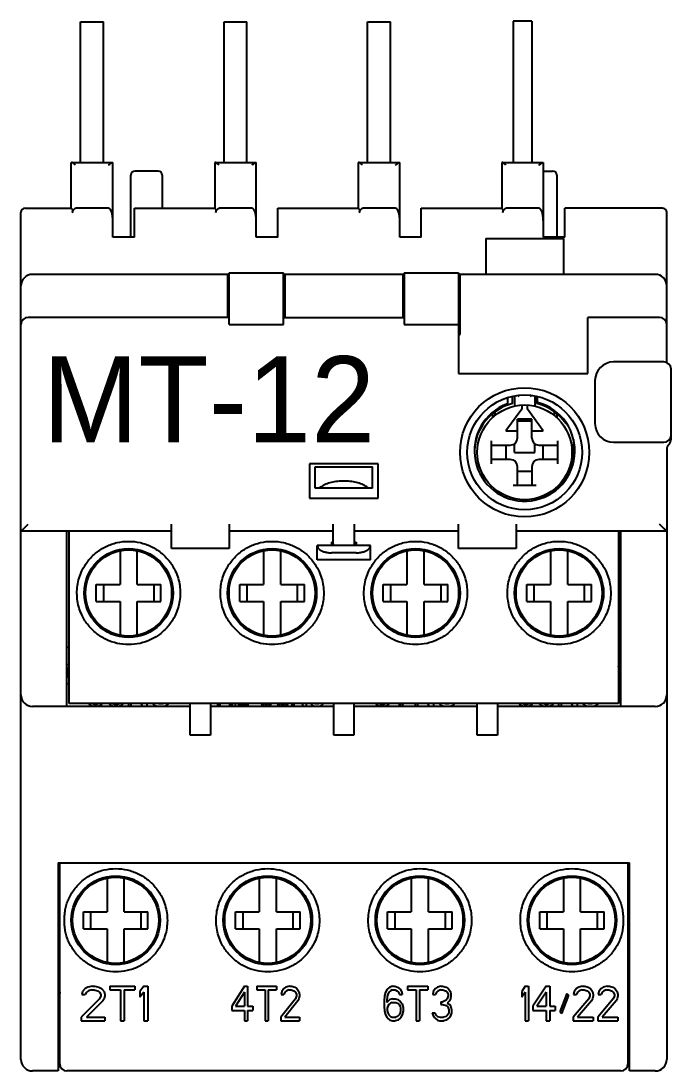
# Model space of a CAD drawing. Header units: millimetres. Extents: x 0 to 45.3, y 0 to 73.2.
import ezdxf

# ---------------------------------------------------------------- set-up
doc = ezdxf.new("R2010")
doc.units = ezdxf.units.MM

# ---------------------------------------------------------------- blocks, each defined once
blk = doc.blocks.new('mt12')
at = {"color": 7, "linetype": 'Continuous'}
for p, q in [((22.554, 944.455), (22.554, 954.255)), ((22.554, 954.255), (24.154, 954.255)), ((24.154, 944.455), (24.154, 954.255)), ((32.552, 944.455), (32.552, 954.255)), ((32.552, 954.255), (34.152, 954.255)), ((34.152, 944.455), (34.152, 954.255)), ((42.552, 944.455), (42.552, 954.255)), ((42.552, 954.255), (44.152, 954.255)), ((44.152, 944.455), (44.152, 954.255)), ((52.702, 954.305), (52.702, 944.455)), ((54.002, 954.305), (52.702, 954.305)), ((54.002, 954.305), (54.002, 944.455)), ((21.902, 941.255), (21.902, 944.455)), ((21.902, 944.455), (24.802, 944.455)), ((24.802, 939.255), (24.802, 944.455)), ((31.902, 944.455), (31.902, 941.255)), ((31.902, 944.455), (34.802, 944.455)), ((34.802, 939.255), (34.802, 944.455)), ((41.902, 944.455), (41.902, 941.255)), ((41.902, 944.455), (44.802, 944.455)), ((44.802, 939.255), (44.802, 944.455)), ((51.902, 944.455), (51.902, 941.255)), ((51.902, 944.455), (54.802, 944.455)), ((54.802, 944.455), (54.802, 939.255)), ((27.952, 943.855), (26.352, 943.855)), ((54.802, 943.855), (55.452, 943.855)), ((26.052, 939.255), (26.052, 943.555)), ((28.252, 943.555), (28.252, 941.255)), ((55.752, 943.555), (55.752, 939.255)), ((18.402, 881.955), (18.402, 940.955)), ((18.702, 941.255), (21.902, 941.255)), ((24.502, 941.255), (22.202, 941.255)), ((26.302, 939.255), (26.302, 941.255)), ((26.302, 941.255), (31.902, 941.255)), ((34.502, 941.255), (32.202, 941.255)), ((36.302, 939.255), (36.302, 941.255)), ((36.302, 941.255), (41.902, 941.255)), ((44.502, 941.255), (42.202, 941.255)), ((46.302, 939.255), (46.302, 941.255)), ((46.302, 941.255), (51.902, 941.255)), ((54.502, 941.255), (52.202, 941.255)), ((63.102, 941.255), (56.302, 941.255)), ((56.302, 939.255), (56.302, 941.255)), ((63.402, 930.513), (63.402, 940.955)), ((26.302, 939.255), (24.802, 939.255)), ((36.302, 939.255), (34.802, 939.255)), ((46.302, 939.255), (44.802, 939.255)), ((56.302, 939.255), (54.802, 939.255)), ((50.802, 939.155), (56.202, 939.155)), ((50.802, 939.155), (50.802, 936.655)), ((56.202, 939.155), (56.202, 936.655)), ((32.902, 936.655), (19.202, 936.655)), ((32.802, 936.655), (32.802, 933.655)), ((32.902, 933.155), (32.902, 936.755)), ((32.902, 936.755), (36.702, 936.755)), ((36.702, 933.155), (36.702, 936.755)), ((45.102, 936.655), (36.702, 936.655)), ((36.802, 933.655), (36.802, 936.655)), ((45.002, 936.655), (45.002, 933.655)), ((45.102, 936.755), (45.102, 933.155)), ((45.102, 936.755), (48.902, 936.755)), ((48.902, 936.755), (48.902, 929.755)), ((62.602, 936.655), (48.902, 936.655)), ((49.002, 932.455), (49.002, 936.655)), ((32.802, 935.755), (32.902, 935.755)), ((36.702, 935.755), (36.802, 935.755)), ((45.002, 935.755), (45.102, 935.755)), ((48.902, 935.755), (49.002, 935.755)), ((32.902, 933.655), (18.902, 933.655)), ((32.802, 933.755), (32.902, 933.755)), ((36.702, 933.755), (36.802, 933.755)), ((36.702, 933.655), (45.102, 933.655)), ((45.002, 933.755), (45.102, 933.755)), ((48.902, 933.755), (49.002, 933.755)), ((62.902, 933.655), (57.902, 933.655)), ((57.902, 929.755), (57.902, 933.655)), ((32.902, 933.155), (36.702, 933.155)), ((45.102, 933.155), (48.902, 933.155)), ((49.002, 932.655), (48.902, 932.655)), ((48.902, 932.455), (49.002, 932.455)), ((63.202, 930.555), (59.702, 930.555)), ((48.902, 929.755), (57.902, 929.755)), ((63.702, 925.169), (63.702, 930.055)), ((58.402, 929.255), (58.402, 926.255)), ((52.302, 928.067), (52.302, 927.643)), ((52.652, 927.65), (52.652, 928.141)), ((52.802, 928.173), (52.802, 927.48)), ((53.302, 927.549), (53.302, 927.255)), ((53.702, 927.255), (53.702, 927.549)), ((54.202, 928.173), (54.202, 927.48)), ((54.352, 928.141), (54.352, 927.65)), ((54.402, 927.737), (54.402, 928.13)), ((51.252, 926.93), (51.252, 926.666)), ((51.452, 926.827), (51.452, 927.071)), ((53.302, 927.255), (52.202, 925.755)), ((54.802, 925.755), (53.702, 927.255)), ((55.552, 927.062), (55.552, 926.825)), ((55.752, 926.924), (55.752, 926.664)), ((54.002, 926.555), (53.002, 926.555)), ((53.002, 925.255), (53.002, 926.555)), ((54.002, 926.421), (53.002, 926.421)), ((54.002, 925.255), (54.002, 926.555)), ((56.374, 926.255), (56.418, 926.255)), ((52.202, 925.755), (53.002, 925.755)), ((54.002, 925.755), (54.802, 925.755)), ((51.202, 923.455), (51.202, 925.055)), ((51.202, 924.755), (52.502, 924.755)), ((52.202, 924.755), (52.202, 923.755)), ((52.802, 924.255), (52.802, 924.855)), ((54.202, 924.255), (54.202, 924.855)), ((54.502, 924.755), (55.802, 924.755)), ((54.802, 923.755), (54.802, 924.755)), ((55.802, 925.055), (55.802, 923.455)), ((56.902, 925.141), (56.902, 924.255)), ((59.702, 924.955), (63.202, 924.955)), ((52.802, 924.255), (54.202, 924.255)), ((63.402, 924.455), (63.402, 881.955)), ((43.302, 923.455), (38.502, 923.455)), ((38.502, 923.455), (38.502, 921.055)), ((38.902, 923.255), (42.902, 923.255)), ((38.902, 921.755), (38.902, 923.255)), ((42.902, 921.755), (42.902, 923.255)), ((43.302, 921.055), (43.302, 923.455)), ((52.502, 923.755), (51.202, 923.755)), ((53.002, 921.955), (53.002, 923.255)), ((54.002, 923.255), (54.002, 921.955)), ((55.802, 923.755), (54.502, 923.755)), ((53.002, 922.955), (54.002, 922.955)), ((42.902, 921.755), (38.902, 921.755)), ((54.302, 921.955), (52.702, 921.955)), ((38.502, 921.055), (43.302, 921.055)), ((28.902, 917.546), (28.902, 919.255)), ((32.902, 919.255), (32.902, 917.546)), ((40.152, 917.755), (40.152, 919.255)), ((41.652, 917.755), (41.652, 919.255)), ((48.902, 917.546), (48.902, 919.255)), ((52.902, 919.255), (52.902, 917.546)), ((28.902, 918.755), (18.402, 918.755)), ((21.602, 906.555), (21.602, 918.755)), ((21.752, 906.755), (21.752, 918.755)), ((40.152, 918.755), (32.902, 918.755)), ((48.902, 918.755), (41.652, 918.755)), ((63.402, 918.755), (52.902, 918.755)), ((60.052, 918.755), (60.052, 906.755)), ((60.202, 906.555), (60.202, 918.755)), ((25.302, 917.394), (25.302, 915.055)), ((26.502, 915.055), (26.502, 917.394)), ((32.902, 917.546), (28.902, 917.546)), ((35.302, 917.394), (35.302, 915.055)), ((36.502, 915.055), (36.502, 917.394)), ((42.752, 917.755), (39.052, 917.755)), ((39.052, 916.755), (39.052, 917.755)), ((40.052, 918.005), (40.152, 918.005)), ((40.052, 918.005), (40.052, 917.755)), ((40.118, 918.005), (40.152, 917.824)), ((41.652, 918.005), (41.752, 918.005)), ((41.685, 918.005), (41.652, 917.824)), ((41.752, 918.005), (41.752, 917.755)), ((42.752, 916.755), (42.752, 917.755)), ((45.302, 917.394), (45.302, 915.055)), ((46.502, 915.055), (46.502, 917.394)), ((52.902, 917.546), (48.902, 917.546)), ((55.302, 917.394), (55.302, 915.055)), ((56.502, 915.055), (56.502, 917.394)), ((42.752, 916.755), (39.052, 916.755)), ((41.752, 917.255), (40.052, 917.255)), ((23.141, 915.855), (23.252, 915.855)), ((23.602, 916.377), (23.602, 916.529)), ((28.202, 916.377), (28.202, 916.529)), ((28.663, 915.855), (28.551, 915.855)), ((33.141, 915.855), (33.252, 915.855)), ((33.602, 916.377), (33.602, 916.529)), ((38.202, 916.377), (38.202, 916.529)), ((38.663, 915.855), (38.551, 915.855)), ((43.141, 915.855), (43.252, 915.855)), ((43.602, 916.377), (43.602, 916.529)), ((48.202, 916.377), (48.202, 916.529)), ((48.663, 915.855), (48.551, 915.855)), ((53.141, 915.855), (53.252, 915.855)), ((53.602, 916.377), (53.602, 916.529)), ((58.202, 916.377), (58.202, 916.529)), ((58.663, 915.855), (58.551, 915.855)), ((23.652, 913.855), (23.652, 915.055)), ((23.652, 915.055), (25.302, 915.055)), ((24.152, 915.055), (24.152, 913.855)), ((26.502, 915.055), (28.152, 915.055)), ((27.652, 915.055), (27.652, 913.855)), ((28.152, 913.855), (28.152, 915.055)), ((33.652, 915.055), (35.302, 915.055)), ((33.652, 913.855), (33.652, 915.055)), ((34.152, 915.055), (34.152, 913.855)), ((36.502, 915.055), (38.152, 915.055)), ((37.652, 915.055), (37.652, 913.855)), ((38.152, 913.855), (38.152, 915.055)), ((43.652, 915.055), (45.302, 915.055)), ((43.652, 913.855), (43.652, 915.055)), ((44.152, 915.055), (44.152, 913.855)), ((46.502, 915.055), (48.152, 915.055)), ((47.652, 915.055), (47.652, 913.855)), ((48.152, 913.855), (48.152, 915.055)), ((53.652, 915.055), (55.302, 915.055)), ((53.652, 913.855), (53.652, 915.055)), ((54.152, 915.055), (54.152, 913.855)), ((56.502, 915.055), (58.152, 915.055)), ((57.652, 915.055), (57.652, 913.855)), ((58.152, 913.855), (58.152, 915.055)), ((23.652, 913.855), (25.302, 913.855)), ((25.302, 913.855), (25.302, 911.515)), ((26.502, 913.855), (28.152, 913.855)), ((26.502, 911.515), (26.502, 913.855)), ((33.652, 913.855), (35.302, 913.855)), ((35.302, 913.855), (35.302, 911.515)), ((36.502, 913.855), (38.152, 913.855)), ((36.502, 911.515), (36.502, 913.855)), ((43.652, 913.855), (45.302, 913.855)), ((45.302, 913.855), (45.302, 911.515)), ((46.502, 913.855), (48.152, 913.855)), ((46.502, 911.515), (46.502, 913.855)), ((53.652, 913.855), (55.302, 913.855)), ((55.302, 913.855), (55.302, 911.515)), ((56.502, 913.855), (58.152, 913.855)), ((56.502, 911.515), (56.502, 913.855)), ((23.141, 913.055), (23.252, 913.055)), ((28.662, 913.055), (28.551, 913.055)), ((33.141, 913.055), (33.252, 913.055)), ((38.662, 913.055), (38.551, 913.055)), ((43.141, 913.055), (43.252, 913.055)), ((48.662, 913.055), (48.551, 913.055)), ((53.141, 913.055), (53.252, 913.055)), ((58.662, 913.055), (58.551, 913.055)), ((23.602, 912.379), (23.602, 912.532)), ((28.202, 912.379), (28.202, 912.532)), ((33.602, 912.379), (33.602, 912.532)), ((38.202, 912.379), (38.202, 912.532)), ((43.602, 912.379), (43.602, 912.532)), ((48.202, 912.379), (48.202, 912.532)), ((53.602, 912.379), (53.602, 912.532)), ((58.202, 912.379), (58.202, 912.532)), ((21.752, 910.655), (21.602, 910.655)), ((60.052, 910.655), (60.202, 910.655)), ((21.752, 909.455), (21.602, 909.455)), ((21.602, 908.555), (21.752, 909.363)), ((60.052, 909.455), (60.202, 909.455)), ((60.202, 908.555), (60.052, 909.363)), ((21.602, 908.555), (21.752, 908.705)), ((60.052, 908.705), (60.202, 908.555)), ((21.602, 908.155), (21.752, 908.155)), ((60.052, 908.155), (60.202, 908.155)), ((30.202, 906.555), (19.202, 906.555)), ((60.052, 906.755), (21.752, 906.755)), ((23.123, 906.755), (23.199, 906.672)), ((23.199, 906.672), (23.362, 906.591)), ((23.395, 906.726), (23.343, 906.755)), ((23.362, 906.591), (23.526, 906.564)), ((23.395, 906.755), (23.395, 906.726)), ((23.494, 906.699), (23.395, 906.726)), ((23.494, 906.755), (23.494, 906.699)), ((23.69, 906.699), (23.494, 906.699)), ((23.526, 906.564), (23.658, 906.564)), ((23.658, 906.564), (23.821, 906.591)), ((23.69, 906.755), (23.69, 906.699)), ((23.789, 906.726), (23.69, 906.699)), ((23.789, 906.755), (23.789, 906.726)), ((23.84, 906.755), (23.789, 906.726)), ((23.821, 906.591), (23.985, 906.672)), ((23.985, 906.672), (24.06, 906.755)), ((24.533, 906.755), (24.608, 906.672)), ((24.608, 906.672), (24.772, 906.591)), ((24.805, 906.726), (24.753, 906.755)), ((24.772, 906.591), (24.936, 906.564)), ((24.805, 906.755), (24.805, 906.726)), ((24.936, 906.699), (24.805, 906.726)), ((24.936, 906.755), (24.936, 906.699)), ((25.133, 906.699), (24.936, 906.699)), ((24.936, 906.564), (25.133, 906.564)), ((25.133, 906.755), (25.133, 906.699)), ((25.264, 906.726), (25.133, 906.699)), ((25.133, 906.564), (25.297, 906.591)), ((25.264, 906.755), (25.264, 906.726)), ((25.316, 906.755), (25.264, 906.726)), ((25.297, 906.591), (25.461, 906.672)), ((25.461, 906.672), (25.536, 906.755)), ((25.887, 906.755), (25.887, 906.564)), ((25.887, 906.564), (26.084, 906.564)), ((26.084, 906.564), (26.084, 906.755)), ((26.762, 906.755), (26.903, 906.564)), ((26.903, 906.564), (27.199, 906.564)), ((27.199, 906.564), (27.199, 906.755)), ((27.559, 906.753), (27.69, 906.645)), ((27.69, 906.645), (27.821, 906.591)), ((27.821, 906.591), (27.985, 906.564)), ((27.985, 906.726), (27.854, 906.753)), ((27.985, 906.755), (27.985, 906.726)), ((28.28, 906.726), (27.985, 906.726)), ((27.985, 906.564), (28.28, 906.564)), ((28.28, 906.755), (28.28, 906.726)), ((28.412, 906.753), (28.28, 906.726)), ((28.28, 906.564), (28.444, 906.591)), ((28.444, 906.591), (28.576, 906.645)), ((28.576, 906.645), (28.707, 906.753)), ((30.202, 904.555), (30.202, 906.755)), ((31.602, 906.755), (31.602, 904.555)), ((40.202, 906.555), (31.602, 906.555)), ((32.118, 906.755), (32.102, 906.705)), ((32.163, 906.755), (32.102, 906.564)), ((32.102, 906.705), (32.102, 906.564)), ((32.102, 906.564), (32.254, 906.564)), ((32.254, 906.564), (32.314, 906.755)), ((32.906, 906.755), (32.966, 906.564)), ((32.966, 906.564), (33.119, 906.564)), ((33.119, 906.564), (33.057, 906.755)), ((33.119, 906.705), (33.103, 906.755)), ((33.119, 906.705), (33.119, 906.564)), ((33.322, 906.755), (33.322, 906.564)), ((33.38, 906.755), (33.322, 906.699)), ((33.322, 906.564), (34.237, 906.564)), ((33.525, 906.699), (33.584, 906.755)), ((34.237, 906.699), (33.525, 906.699)), ((34.237, 906.564), (34.237, 906.755)), ((35.145, 906.755), (35.203, 906.672)), ((35.203, 906.672), (35.33, 906.591)), ((35.355, 906.726), (35.315, 906.755)), ((35.33, 906.591), (35.457, 906.564)), ((35.355, 906.755), (35.355, 906.726)), ((35.432, 906.699), (35.355, 906.726)), ((35.432, 906.755), (35.432, 906.699)), ((35.584, 906.699), (35.432, 906.699)), ((35.457, 906.564), (35.559, 906.564)), ((35.559, 906.564), (35.686, 906.591)), ((35.584, 906.755), (35.584, 906.699)), ((35.66, 906.726), (35.584, 906.699)), ((35.66, 906.755), (35.66, 906.726)), ((35.7, 906.755), (35.66, 906.726)), ((35.686, 906.591), (35.813, 906.672)), ((35.813, 906.672), (35.871, 906.755)), ((36.263, 906.755), (36.321, 906.672)), ((36.321, 906.672), (36.448, 906.591)), ((36.474, 906.726), (36.434, 906.755)), ((36.448, 906.591), (36.575, 906.564)), ((36.474, 906.755), (36.474, 906.726)), ((36.55, 906.699), (36.474, 906.726)), ((36.55, 906.755), (36.55, 906.699)), ((36.728, 906.699), (36.55, 906.699)), ((36.575, 906.564), (36.702, 906.564)), ((36.702, 906.564), (36.83, 906.591)), ((36.728, 906.755), (36.728, 906.699)), ((36.804, 906.726), (36.728, 906.699)), ((36.804, 906.755), (36.804, 906.726)), ((36.844, 906.755), (36.804, 906.726)), ((36.83, 906.591), (36.957, 906.672)), ((36.957, 906.672), (37.015, 906.755)), ((37.287, 906.755), (37.287, 906.564)), ((37.287, 906.564), (37.44, 906.564)), ((37.44, 906.564), (37.44, 906.755)), ((37.966, 906.755), (38.075, 906.564)), ((38.075, 906.564), (38.304, 906.564)), ((38.304, 906.564), (38.304, 906.755)), ((38.583, 906.753), (38.685, 906.645)), ((38.685, 906.645), (38.787, 906.591)), ((38.787, 906.591), (38.914, 906.564)), ((38.914, 906.726), (38.812, 906.753)), ((38.914, 906.755), (38.914, 906.726)), ((39.143, 906.726), (38.914, 906.726)), ((38.914, 906.564), (39.143, 906.564)), ((39.143, 906.755), (39.143, 906.726)), ((39.244, 906.753), (39.143, 906.726)), ((39.143, 906.564), (39.27, 906.591)), ((39.27, 906.591), (39.371, 906.645)), ((39.371, 906.645), (39.473, 906.753)), ((40.202, 904.555), (40.202, 906.755)), ((41.602, 906.755), (41.602, 904.555)), ((50.202, 906.555), (41.602, 906.555)), ((43.123, 906.755), (43.197, 906.672)), ((43.197, 906.672), (43.36, 906.591)), ((43.393, 906.726), (43.342, 906.755)), ((43.36, 906.591), (43.524, 906.564)), ((43.393, 906.755), (43.393, 906.726)), ((43.491, 906.699), (43.393, 906.726)), ((43.491, 906.755), (43.491, 906.699)), ((43.687, 906.699), (43.491, 906.699)), ((43.524, 906.564), (43.654, 906.564)), ((43.654, 906.564), (43.817, 906.591)), ((43.687, 906.755), (43.687, 906.699)), ((43.784, 906.726), (43.687, 906.699)), ((43.784, 906.755), (43.784, 906.726)), ((43.836, 906.755), (43.784, 906.726)), ((43.817, 906.591), (43.98, 906.672)), ((43.98, 906.672), (44.055, 906.755)), ((44.791, 906.755), (44.763, 906.705)), ((44.872, 906.755), (44.763, 906.564)), ((44.763, 906.705), (44.763, 906.564)), ((44.763, 906.564), (44.958, 906.564)), ((44.958, 906.564), (45.068, 906.755)), ((45.871, 906.755), (45.871, 906.564)), ((45.871, 906.564), (46.067, 906.564)), ((46.067, 906.564), (46.067, 906.755)), ((46.742, 906.755), (46.882, 906.564)), ((46.882, 906.564), (47.176, 906.564)), ((47.176, 906.564), (47.176, 906.755)), ((47.534, 906.753), (47.665, 906.645)), ((47.665, 906.645), (47.795, 906.591)), ((47.795, 906.591), (47.958, 906.564)), ((47.958, 906.726), (47.828, 906.753)), ((47.958, 906.755), (47.958, 906.726)), ((48.219, 906.726), (47.958, 906.726)), ((47.958, 906.564), (48.219, 906.564)), ((48.219, 906.755), (48.219, 906.726)), ((48.35, 906.753), (48.219, 906.726)), ((48.219, 906.564), (48.382, 906.591)), ((48.382, 906.591), (48.513, 906.645)), ((48.513, 906.645), (48.643, 906.753)), ((50.202, 904.555), (50.202, 906.755)), ((51.602, 906.755), (51.602, 904.555)), ((62.602, 906.555), (51.602, 906.555)), ((53.123, 906.755), (53.197, 906.672)), ((53.197, 906.672), (53.36, 906.591)), ((53.393, 906.726), (53.342, 906.755)), ((53.36, 906.591), (53.524, 906.564)), ((53.393, 906.755), (53.393, 906.726)), ((53.491, 906.699), (53.393, 906.726)), ((53.491, 906.755), (53.491, 906.699)), ((53.687, 906.699), (53.491, 906.699)), ((53.524, 906.564), (53.654, 906.564)), ((53.654, 906.564), (53.817, 906.591)), ((53.687, 906.755), (53.687, 906.699)), ((53.784, 906.726), (53.687, 906.699)), ((53.784, 906.755), (53.784, 906.726)), ((53.836, 906.755), (53.784, 906.726)), ((53.817, 906.591), (53.98, 906.672)), ((53.98, 906.672), (54.055, 906.755)), ((54.502, 906.753), (54.6, 906.672)), ((54.6, 906.672), (54.763, 906.591)), ((54.828, 906.726), (54.759, 906.755)), ((54.763, 906.591), (54.926, 906.564)), ((54.828, 906.755), (54.828, 906.726)), ((54.958, 906.699), (54.828, 906.726)), ((54.926, 906.564), (55.121, 906.564)), ((54.958, 906.755), (54.958, 906.699)), ((55.089, 906.699), (54.958, 906.699)), ((55.089, 906.755), (55.089, 906.699)), ((55.219, 906.726), (55.089, 906.699)), ((55.121, 906.564), (55.284, 906.591)), ((55.219, 906.755), (55.219, 906.726)), ((55.288, 906.755), (55.219, 906.726)), ((55.284, 906.591), (55.447, 906.672)), ((55.447, 906.672), (55.545, 906.753)), ((55.871, 906.755), (55.871, 906.564)), ((55.871, 906.564), (56.067, 906.564)), ((56.067, 906.564), (56.067, 906.755)), ((56.742, 906.755), (56.882, 906.564)), ((56.882, 906.564), (57.176, 906.564)), ((57.176, 906.564), (57.176, 906.755)), ((57.534, 906.753), (57.665, 906.645)), ((57.665, 906.645), (57.795, 906.591)), ((57.795, 906.591), (57.958, 906.564)), ((57.958, 906.726), (57.828, 906.753)), ((57.958, 906.755), (57.958, 906.726)), ((58.219, 906.726), (57.958, 906.726)), ((57.958, 906.564), (58.219, 906.564)), ((58.219, 906.755), (58.219, 906.726)), ((58.35, 906.753), (58.219, 906.726)), ((58.219, 906.564), (58.382, 906.591)), ((58.382, 906.591), (58.513, 906.645)), ((58.513, 906.645), (58.643, 906.753)), ((31.602, 904.555), (30.202, 904.555)), ((41.602, 904.555), (40.202, 904.555)), ((51.602, 904.555), (50.202, 904.555)), ((21.002, 895.655), (60.802, 895.655)), ((21.002, 895.655), (21.002, 881.155)), ((21.102, 881.655), (21.102, 895.655)), ((60.702, 895.655), (60.702, 881.655)), ((60.802, 881.155), (60.802, 895.655)), ((24.402, 894.594), (24.402, 892.255)), ((25.602, 892.255), (25.602, 894.594)), ((35.002, 894.594), (35.002, 892.255)), ((36.202, 892.255), (36.202, 894.594)), ((45.602, 894.594), (45.602, 892.255)), ((46.802, 892.255), (46.802, 894.594)), ((56.202, 894.594), (56.202, 892.255)), ((57.402, 892.255), (57.402, 894.594)), ((22.702, 893.577), (22.702, 893.729)), ((27.302, 893.577), (27.302, 893.729)), ((33.302, 893.577), (33.302, 893.729)), ((37.902, 893.577), (37.902, 893.729)), ((43.902, 893.577), (43.902, 893.729)), ((48.502, 893.577), (48.502, 893.729)), ((54.502, 893.577), (54.502, 893.729)), ((59.102, 893.577), (59.102, 893.729)), ((22.241, 893.055), (22.352, 893.055)), ((27.763, 893.055), (27.651, 893.055)), ((32.841, 893.055), (32.952, 893.055)), ((38.363, 893.055), (38.251, 893.055)), ((43.441, 893.055), (43.552, 893.055)), ((48.963, 893.055), (48.851, 893.055)), ((54.041, 893.055), (54.152, 893.055)), ((59.563, 893.055), (59.451, 893.055)), ((22.752, 892.255), (24.402, 892.255)), ((22.752, 891.055), (22.752, 892.255)), ((23.252, 892.255), (23.252, 891.055)), ((25.602, 892.255), (27.252, 892.255)), ((26.752, 892.255), (26.752, 891.055)), ((27.252, 891.055), (27.252, 892.255)), ((33.352, 892.255), (35.002, 892.255)), ((33.352, 891.055), (33.352, 892.255)), ((33.852, 892.255), (33.852, 891.055)), ((36.202, 892.255), (37.852, 892.255)), ((37.352, 892.255), (37.352, 891.055)), ((37.852, 891.055), (37.852, 892.255)), ((43.952, 892.255), (45.602, 892.255)), ((43.952, 891.055), (43.952, 892.255)), ((44.452, 892.255), (44.452, 891.055)), ((46.802, 892.255), (48.452, 892.255)), ((47.952, 892.255), (47.952, 891.055)), ((48.452, 891.055), (48.452, 892.255)), ((54.552, 892.255), (56.202, 892.255)), ((54.552, 891.055), (54.552, 892.255)), ((55.052, 892.255), (55.052, 891.055)), ((57.402, 892.255), (59.052, 892.255)), ((58.552, 892.255), (58.552, 891.055)), ((59.052, 891.055), (59.052, 892.255)), ((22.752, 891.055), (24.402, 891.055)), ((24.402, 891.055), (24.402, 888.715)), ((25.602, 891.055), (27.252, 891.055)), ((25.602, 888.715), (25.602, 891.055)), ((33.352, 891.055), (35.002, 891.055)), ((35.002, 891.055), (35.002, 888.715)), ((36.202, 891.055), (37.852, 891.055)), ((36.202, 888.715), (36.202, 891.055)), ((43.952, 891.055), (45.602, 891.055)), ((45.602, 891.055), (45.602, 888.715)), ((46.802, 891.055), (48.452, 891.055)), ((46.802, 888.715), (46.802, 891.055)), ((54.552, 891.055), (56.202, 891.055)), ((56.202, 891.055), (56.202, 888.715)), ((57.402, 891.055), (59.052, 891.055)), ((57.402, 888.715), (57.402, 891.055)), ((22.241, 890.255), (22.352, 890.255)), ((27.762, 890.255), (27.651, 890.255)), ((32.841, 890.255), (32.952, 890.255)), ((38.362, 890.255), (38.251, 890.255)), ((43.441, 890.255), (43.552, 890.255)), ((48.962, 890.255), (48.851, 890.255)), ((54.041, 890.255), (54.152, 890.255)), ((59.562, 890.255), (59.451, 890.255)), ((22.702, 889.579), (22.702, 889.732)), ((27.302, 889.58), (27.302, 889.732)), ((33.302, 889.579), (33.302, 889.732)), ((37.902, 889.58), (37.902, 889.732)), ((43.902, 889.579), (43.902, 889.732)), ((48.502, 889.58), (48.502, 889.732)), ((54.502, 889.579), (54.502, 889.732)), ((59.102, 889.58), (59.102, 889.732)), ((21.102, 886.655), (21.002, 885.655)), ((22.693, 886.697), (22.647, 886.493)), ((22.875, 886.902), (22.693, 886.697)), ((23.056, 887.004), (22.875, 886.902)), ((22.965, 886.646), (22.875, 886.493)), ((23.102, 886.748), (22.965, 886.646)), ((23.375, 887.055), (23.056, 887.004)), ((23.329, 886.799), (23.102, 886.748)), ((23.329, 886.799), (23.511, 886.799)), ((23.375, 887.055), (23.556, 887.055)), ((23.511, 886.799), (23.738, 886.748)), ((23.556, 887.055), (23.829, 887.004)), ((23.738, 886.748), (23.875, 886.646)), ((23.829, 887.004), (24.011, 886.902)), ((23.875, 886.646), (23.965, 886.493)), ((24.011, 886.902), (24.193, 886.697)), ((24.193, 886.697), (24.238, 886.493)), ((24.602, 887.055), (26.329, 887.055)), ((24.602, 887.055), (24.602, 886.799)), ((24.602, 886.799), (25.329, 886.799)), ((25.329, 886.799), (25.329, 884.655)), ((25.602, 886.799), (26.329, 886.799)), ((25.602, 886.799), (25.602, 884.655)), ((26.329, 887.055), (26.329, 886.799)), ((26.965, 887.055), (26.693, 886.697)), ((26.693, 886.697), (26.693, 886.289)), ((26.965, 886.646), (26.693, 886.289)), ((26.965, 887.055), (27.238, 887.055)), ((26.965, 886.646), (26.965, 884.655)), ((27.238, 887.055), (27.238, 884.655)), ((33.971, 887.055), (33.102, 885.676)), ((33.971, 886.646), (33.355, 885.676)), ((33.971, 887.055), (34.189, 887.055)), ((33.971, 886.646), (33.971, 885.676)), ((34.189, 887.055), (34.189, 885.676)), ((34.841, 887.055), (36.218, 887.055)), ((34.841, 887.055), (34.841, 886.799)), ((34.841, 886.799), (35.421, 886.799)), ((35.421, 886.799), (35.421, 884.655)), ((35.638, 886.799), (36.218, 886.799)), ((35.638, 886.799), (35.638, 884.655)), ((36.218, 887.055), (36.218, 886.799)), ((36.58, 886.697), (36.544, 886.493)), ((36.725, 886.902), (36.58, 886.697)), ((36.87, 887.004), (36.725, 886.902)), ((36.797, 886.646), (36.725, 886.493)), ((36.906, 886.748), (36.797, 886.646)), ((37.124, 887.055), (36.87, 887.004)), ((37.087, 886.799), (36.906, 886.748)), ((37.087, 886.799), (37.232, 886.799)), ((37.124, 887.055), (37.268, 887.055)), ((37.232, 886.799), (37.413, 886.748)), ((37.268, 887.055), (37.486, 887.004)), ((37.413, 886.748), (37.522, 886.646)), ((37.486, 887.004), (37.631, 886.902)), ((37.522, 886.646), (37.595, 886.493)), ((37.631, 886.902), (37.776, 886.697)), ((37.776, 886.697), (37.812, 886.493)), ((43.814, 886.646), (43.739, 886.391)), ((43.926, 886.851), (43.814, 886.646)), ((44.112, 887.004), (43.926, 886.851)), ((44.038, 886.646), (43.963, 886.493)), ((44.15, 886.748), (44.038, 886.646)), ((44.299, 887.055), (44.112, 887.004)), ((44.261, 886.799), (44.15, 886.748)), ((44.261, 886.799), (44.485, 886.799)), ((44.299, 887.055), (44.448, 887.055)), ((44.448, 887.055), (44.635, 887.004)), ((44.485, 886.799), (44.597, 886.748)), ((44.597, 886.748), (44.709, 886.646)), ((44.635, 887.004), (44.821, 886.851)), ((44.709, 886.646), (44.784, 886.493)), ((44.821, 886.851), (44.933, 886.646)), ((44.933, 886.646), (44.97, 886.493)), ((45.344, 887.055), (46.761, 887.055)), ((45.344, 887.055), (45.344, 886.799)), ((45.344, 886.799), (45.941, 886.799)), ((45.941, 886.799), (45.941, 884.655)), ((46.164, 886.799), (46.761, 886.799)), ((46.164, 886.799), (46.164, 884.655)), ((46.761, 887.055), (46.761, 886.799)), ((47.135, 886.697), (47.097, 886.493)), ((47.284, 886.902), (47.135, 886.697)), ((47.433, 887.004), (47.284, 886.902)), ((47.358, 886.646), (47.284, 886.493)), ((47.47, 886.748), (47.358, 886.646)), ((47.694, 887.055), (47.433, 887.004)), ((47.657, 886.799), (47.47, 886.748)), ((47.657, 886.799), (47.806, 886.799)), ((47.694, 887.055), (47.769, 887.055)), ((47.769, 887.055), (48.03, 887.004)), ((47.806, 886.799), (47.993, 886.748)), ((47.993, 886.748), (48.105, 886.646)), ((48.03, 887.004), (48.179, 886.902)), ((48.105, 886.646), (48.179, 886.493)), ((48.179, 886.902), (48.329, 886.697)), ((48.329, 886.697), (48.366, 886.493)), ((53.535, 887.055), (53.302, 886.697)), ((53.302, 886.697), (53.302, 886.289)), ((53.535, 886.646), (53.302, 886.289)), ((53.535, 887.055), (53.768, 887.055)), ((53.535, 886.646), (53.535, 884.655)), ((53.768, 887.055), (53.768, 884.655)), ((55.013, 887.055), (54.08, 885.676)), ((55.013, 886.646), (54.352, 885.676)), ((55.013, 887.055), (55.246, 887.055)), ((55.013, 886.646), (55.013, 885.676)), ((55.246, 887.055), (55.246, 885.676)), ((56.957, 886.697), (56.918, 886.493)), ((57.113, 886.902), (56.957, 886.697)), ((57.268, 887.004), (57.113, 886.902)), ((57.191, 886.646), (57.113, 886.493)), ((57.307, 886.748), (57.191, 886.646)), ((57.541, 887.055), (57.268, 887.004)), ((57.502, 886.799), (57.307, 886.748)), ((57.502, 886.799), (57.657, 886.799)), ((57.541, 887.055), (57.696, 887.055)), ((57.657, 886.799), (57.852, 886.748)), ((57.696, 887.055), (57.93, 887.004)), ((57.852, 886.748), (57.968, 886.646)), ((57.93, 887.004), (58.085, 886.902)), ((57.968, 886.646), (58.046, 886.493)), ((58.085, 886.902), (58.241, 886.697)), ((58.241, 886.697), (58.28, 886.493)), ((58.668, 886.697), (58.63, 886.493)), ((58.824, 886.902), (58.668, 886.697)), ((58.98, 887.004), (58.824, 886.902)), ((58.902, 886.646), (58.824, 886.493)), ((59.018, 886.748), (58.902, 886.646)), ((59.252, 887.055), (58.98, 887.004)), ((59.213, 886.799), (59.018, 886.748)), ((59.213, 886.799), (59.368, 886.799)), ((59.252, 887.055), (59.407, 887.055)), ((59.368, 886.799), (59.563, 886.748)), ((59.407, 887.055), (59.641, 887.004)), ((59.563, 886.748), (59.68, 886.646)), ((59.641, 887.004), (59.796, 886.902)), ((59.68, 886.646), (59.757, 886.493)), ((59.796, 886.902), (59.952, 886.697)), ((59.952, 886.697), (59.991, 886.493)), ((23.875, 886.187), (22.602, 884.91)), ((22.647, 886.493), (22.875, 886.493)), ((24.102, 886.034), (22.965, 884.91)), ((23.965, 886.391), (23.875, 886.187)), ((23.965, 886.493), (23.965, 886.391)), ((24.193, 886.187), (24.102, 886.034)), ((24.238, 886.391), (24.193, 886.187)), ((24.238, 886.493), (24.238, 886.391)), ((37.522, 886.187), (36.508, 884.91)), ((36.544, 886.493), (36.725, 886.493)), ((37.703, 886.034), (36.797, 884.91)), ((37.595, 886.391), (37.522, 886.187)), ((37.595, 886.493), (37.595, 886.391)), ((37.776, 886.187), (37.703, 886.034)), ((37.812, 886.391), (37.776, 886.187)), ((37.812, 886.493), (37.812, 886.391)), ((43.739, 886.391), (43.702, 886.034)), ((43.702, 886.034), (43.702, 885.676)), ((43.926, 886.34), (43.888, 886.034)), ((44.112, 886.136), (43.888, 885.931)), ((43.888, 886.034), (43.888, 885.931)), ((43.963, 886.493), (43.926, 886.34)), ((44.15, 885.88), (44.038, 885.778)), ((44.299, 886.187), (44.112, 886.136)), ((44.261, 885.931), (44.15, 885.88)), ((44.261, 885.931), (44.523, 885.931)), ((44.299, 886.187), (44.485, 886.187)), ((44.485, 886.187), (44.672, 886.136)), ((44.523, 885.931), (44.635, 885.88)), ((44.635, 885.88), (44.747, 885.778)), ((44.672, 886.136), (44.858, 885.982)), ((44.784, 886.493), (44.97, 886.493)), ((44.858, 885.982), (44.97, 885.829)), ((47.097, 886.493), (47.284, 886.493)), ((47.657, 885.982), (47.806, 885.982)), ((47.657, 885.982), (47.657, 885.778)), ((48.03, 886.085), (47.806, 885.982)), ((48.105, 886.187), (48.03, 886.085)), ((48.179, 886.391), (48.105, 886.187)), ((48.254, 886.034), (48.105, 885.88)), ((48.105, 885.88), (48.291, 885.778)), ((48.179, 886.493), (48.179, 886.391)), ((48.329, 886.187), (48.254, 886.034)), ((48.366, 886.391), (48.329, 886.187)), ((48.366, 886.493), (48.366, 886.391)), ((56.452, 886.544), (55.946, 885.268)), ((56.568, 886.442), (56.063, 885.165)), ((56.452, 886.544), (56.568, 886.442)), ((57.968, 886.187), (56.88, 884.91)), ((56.918, 886.493), (57.113, 886.493)), ((58.163, 886.034), (57.191, 884.91)), ((58.046, 886.391), (57.968, 886.187)), ((58.046, 886.493), (58.046, 886.391)), ((58.241, 886.187), (58.163, 886.034)), ((58.28, 886.391), (58.241, 886.187)), ((58.28, 886.493), (58.28, 886.391)), ((59.68, 886.187), (58.591, 884.91)), ((58.63, 886.493), (58.824, 886.493)), ((59.874, 886.034), (58.902, 884.91)), ((59.757, 886.391), (59.68, 886.187)), ((59.757, 886.493), (59.757, 886.391)), ((59.952, 886.187), (59.874, 886.034)), ((59.991, 886.391), (59.952, 886.187)), ((59.991, 886.493), (59.991, 886.391)), ((33.102, 885.676), (33.102, 885.37)), ((33.102, 885.37), (33.971, 885.37)), ((33.355, 885.676), (33.971, 885.676)), ((33.971, 885.37), (33.971, 884.655)), ((34.189, 885.676), (34.551, 885.676)), ((34.189, 885.37), (34.551, 885.37)), ((34.189, 885.37), (34.189, 884.655)), ((34.551, 885.676), (34.551, 885.37)), ((43.702, 885.676), (43.739, 885.319)), ((43.739, 885.319), (43.814, 885.063)), ((43.963, 885.676), (43.926, 885.523)), ((43.926, 885.523), (43.926, 885.37)), ((43.926, 885.37), (43.963, 885.217)), ((44.038, 885.778), (43.963, 885.676)), ((43.963, 885.217), (44.038, 885.063)), ((44.747, 885.778), (44.821, 885.676)), ((44.821, 885.217), (44.747, 885.063)), ((44.821, 885.676), (44.858, 885.523)), ((44.858, 885.37), (44.821, 885.217)), ((44.858, 885.523), (44.858, 885.37)), ((44.97, 885.829), (45.045, 885.574)), ((45.045, 885.319), (44.97, 885.063)), ((45.045, 885.574), (45.045, 885.319)), ((47.06, 885.217), (47.247, 885.217)), ((47.06, 885.217), (47.097, 885.063)), ((47.247, 885.217), (47.284, 885.114)), ((47.657, 885.778), (47.806, 885.778)), ((47.806, 885.778), (48.03, 885.727)), ((48.03, 885.727), (48.142, 885.625)), ((48.142, 885.625), (48.217, 885.421)), ((48.217, 885.217), (48.179, 885.114)), ((48.217, 885.421), (48.217, 885.217)), ((48.291, 885.778), (48.366, 885.625)), ((48.366, 885.625), (48.403, 885.421)), ((48.403, 885.217), (48.366, 885.063)), ((48.403, 885.421), (48.403, 885.217)), ((54.08, 885.676), (54.08, 885.37)), ((54.08, 885.37), (55.013, 885.37)), ((54.352, 885.676), (55.013, 885.676)), ((55.013, 885.37), (55.013, 884.655)), ((55.246, 885.676), (55.635, 885.676)), ((55.246, 885.37), (55.635, 885.37)), ((55.246, 885.37), (55.246, 884.655)), ((55.635, 885.676), (55.635, 885.37)), ((55.946, 885.268), (56.063, 885.165)), ((60.702, 885.655), (60.761, 885.061)), ((21.102, 885.055), (21.002, 885.055)), ((22.602, 884.91), (22.602, 884.655)), ((22.602, 884.655), (24.238, 884.655)), ((22.965, 884.91), (24.238, 884.91)), ((24.238, 884.91), (24.238, 884.655)), ((25.329, 884.655), (25.602, 884.655)), ((26.965, 884.655), (27.238, 884.655)), ((33.971, 884.655), (34.189, 884.655)), ((35.421, 884.655), (35.638, 884.655)), ((36.508, 884.91), (36.508, 884.655)), ((36.508, 884.655), (37.812, 884.655)), ((36.797, 884.91), (37.812, 884.91)), ((37.812, 884.91), (37.812, 884.655)), ((43.814, 885.063), (43.926, 884.859)), ((43.926, 884.859), (44.112, 884.706)), ((44.038, 885.063), (44.15, 884.961)), ((44.112, 884.706), (44.299, 884.655)), ((44.15, 884.961), (44.261, 884.91)), ((44.261, 884.91), (44.523, 884.91)), ((44.299, 884.655), (44.485, 884.655)), ((44.672, 884.706), (44.485, 884.655)), ((44.635, 884.961), (44.523, 884.91)), ((44.747, 885.063), (44.635, 884.961)), ((44.858, 884.859), (44.672, 884.706)), ((44.97, 885.063), (44.858, 884.859)), ((45.941, 884.655), (46.164, 884.655)), ((47.097, 885.063), (47.172, 884.91)), ((47.172, 884.91), (47.284, 884.808)), ((47.284, 885.114), (47.358, 885.012)), ((47.284, 884.808), (47.433, 884.706)), ((47.358, 885.012), (47.433, 884.961)), ((47.433, 884.961), (47.62, 884.91)), ((47.433, 884.706), (47.582, 884.655)), ((47.582, 884.655), (47.881, 884.655)), ((47.62, 884.91), (47.844, 884.91)), ((48.03, 884.961), (47.844, 884.91)), ((48.03, 884.706), (47.881, 884.655)), ((48.105, 885.012), (48.03, 884.961)), ((48.179, 884.808), (48.03, 884.706)), ((48.179, 885.114), (48.105, 885.012)), ((48.291, 884.91), (48.179, 884.808)), ((48.366, 885.063), (48.291, 884.91)), ((53.535, 884.655), (53.768, 884.655)), ((55.013, 884.655), (55.246, 884.655)), ((56.88, 884.91), (56.88, 884.655)), ((56.88, 884.655), (58.28, 884.655)), ((57.191, 884.91), (58.28, 884.91)), ((58.28, 884.91), (58.28, 884.655)), ((58.591, 884.91), (58.591, 884.655)), ((58.591, 884.655), (59.991, 884.655)), ((58.902, 884.91), (59.991, 884.91)), ((59.991, 884.91), (59.991, 884.655)), ((60.702, 885.055), (60.802, 885.055)), ((21.102, 882.655), (21.002, 882.655)), ((60.702, 882.655), (60.802, 882.655)), ((21.002, 881.155), (19.202, 881.155)), ((60.202, 881.155), (21.602, 881.155)), ((62.602, 881.155), (60.802, 881.155))]:
    blk.add_line(p, q, dxfattribs=at)
for centre, radius in [((53.502, 924.255), 4.5), ((53.502, 924.255), 4), ((53.502, 924.255), 3.3), ((25.902, 914.455), 3.1), ((25.902, 914.455), 3), ((35.902, 914.455), 3.1), ((35.902, 914.455), 3), ((45.902, 914.455), 3.1), ((45.902, 914.455), 3), ((55.902, 914.455), 3.1), ((55.902, 914.455), 3), ((25.002, 891.655), 3.1), ((25.002, 891.655), 3), ((35.602, 891.655), 3.1), ((35.602, 891.655), 3), ((46.202, 891.655), 3.1), ((46.202, 891.655), 3), ((56.802, 891.655), 3.1), ((56.802, 891.655), 3)]:
    blk.add_circle(centre, radius, dxfattribs=at)
for centre, radius, start, end in [((26.352, 943.555), 0.3, 90, 180), ((27.952, 943.555), 0.3, 0, 90), ((55.452, 943.555), 0.3, 0, 90), ((18.702, 940.955), 0.3, 90, 180), ((63.102, 940.955), 0.3, 0, 90), ((19.202, 935.855), 0.8, 90, 180), ((62.602, 935.855), 0.8, 0, 90), ((18.902, 933.155), 0.5, 90, 180), ((62.902, 933.155), 0.5, 0, 90), ((59.702, 929.255), 1.3, 90, 180), ((63.202, 930.055), 0.5, 0, 90), ((53.502, 924.355), 3.5, 110.05104, 75.0994), ((53.502, 924.255), 3.5, 104.05523, 178.03715), ((53.502, 924.255), 3.5, 34.8499, 75.94477), ((59.702, 926.255), 1.3, 180, 270), ((63.202, 925.455), 0.5, 270.0016, 359.9984), ((52.502, 925.255), 0.5, 270, 0), ((54.502, 925.255), 0.5, 180, 270), ((63.902, 924.455), 0.5, 134.427, 180), ((63.202, 925.169), 0.5, 314.427, 360), ((53.502, 924.255), 3.4, 291.23447, 0), ((52.502, 923.255), 0.5, 0, 90), ((54.502, 923.255), 0.5, 90, 180), ((53.502, 924.255), 3.4, 245.75037, 248.04491), ((19.202, 907.355), 0.8, 180, 270), ((62.602, 907.355), 0.8, 270, 0), ((19.202, 881.955), 0.8, 180, 270), ((21.602, 881.655), 0.5, 180, 270), ((60.202, 881.655), 0.5, 270, 0), ((62.602, 881.955), 0.8, 270, 0)]:
    blk.add_arc(centre, radius, start, end, dxfattribs=at)
for points, knots in [([(22.202, 944.26), (22.175, 944.285), (22.124, 944.331), (22.048, 944.391), (21.983, 944.433), (21.939, 944.455), (21.921, 944.455)], [0, 0, 0, 0, 0.1080644, 0.2070425, 0.2893751, 0.3449032, 0.3449032, 0.3449032, 0.3449032]), ([(24.502, 944.26), (24.528, 944.285), (24.58, 944.331), (24.655, 944.391), (24.721, 944.433), (24.764, 944.455), (24.783, 944.455)], [0, 0, 0, 0, 0.1080644, 0.2070425, 0.2893751, 0.3449032, 0.3449032, 0.3449032, 0.3449032]), ([(32.202, 944.26), (32.175, 944.285), (32.124, 944.331), (32.048, 944.391), (31.983, 944.433), (31.939, 944.455), (31.921, 944.455)], [0, 0, 0, 0, 0.1080644, 0.2070425, 0.2893751, 0.3449032, 0.3449032, 0.3449032, 0.3449032]), ([(34.502, 944.26), (34.528, 944.285), (34.58, 944.331), (34.655, 944.391), (34.721, 944.433), (34.764, 944.455), (34.783, 944.455)], [0, 0, 0, 0, 0.1080644, 0.2070425, 0.2893751, 0.3449032, 0.3449032, 0.3449032, 0.3449032]), ([(42.202, 944.26), (42.175, 944.285), (42.124, 944.331), (42.048, 944.391), (41.983, 944.433), (41.939, 944.455), (41.921, 944.455)], [0, 0, 0, 0, 0.1080644, 0.2070425, 0.2893751, 0.3449032, 0.3449032, 0.3449032, 0.3449032]), ([(44.502, 944.26), (44.528, 944.285), (44.58, 944.331), (44.655, 944.391), (44.721, 944.433), (44.764, 944.455), (44.783, 944.455)], [0, 0, 0, 0, 0.1080644, 0.2070425, 0.2893751, 0.3449032, 0.3449032, 0.3449032, 0.3449032]), ([(52.202, 944.26), (52.175, 944.285), (52.124, 944.331), (52.048, 944.391), (51.983, 944.433), (51.939, 944.455), (51.921, 944.455)], [0, 0, 0, 0, 0.1080644, 0.2070425, 0.2893751, 0.3449032, 0.3449032, 0.3449032, 0.3449032]), ([(54.502, 944.26), (54.528, 944.285), (54.58, 944.331), (54.655, 944.391), (54.721, 944.433), (54.764, 944.455), (54.783, 944.455)], [0, 0, 0, 0, 0.1080644, 0.2070425, 0.2893751, 0.3449032, 0.3449032, 0.3449032, 0.3449032]), ([(21.902, 941.255), (21.91, 941.255), (21.926, 941.228), (21.958, 941.193), (21.987, 941.125), (21.996, 941.042), (21.982, 940.984), (21.974, 940.955)], [0, 0, 0, 0, 0.0229429, 0.0780878, 0.1528493, 0.2344212, 0.3267983, 0.3267983, 0.3267983, 0.3267983]), ([(21.974, 940.955), (21.981, 940.98), (21.998, 941.029), (22.027, 941.098), (22.061, 941.158), (22.1, 941.208), (22.147, 941.245), (22.184, 941.255), (22.202, 941.255)], [0, 0, 0, 0, 0.0803376, 0.1545249, 0.2230098, 0.2860065, 0.3457891, 0.3979442, 0.3979442, 0.3979442, 0.3979442]), ([(24.802, 940.4), (24.802, 940.447), (24.799, 940.535), (24.788, 940.663), (24.772, 940.779), (24.75, 940.884), (24.724, 940.978), (24.693, 941.062), (24.657, 941.136), (24.614, 941.197), (24.564, 941.242), (24.521, 941.255), (24.502, 941.255)], [0, 0, 0, 0, 0.1389651, 0.2662585, 0.3829147, 0.4898296, 0.5877147, 0.6772122, 0.7587947, 0.8328164, 0.8994333, 0.9584967, 0.9584967, 0.9584967, 0.9584967]), ([(31.902, 941.255), (31.91, 941.255), (31.926, 941.228), (31.958, 941.193), (31.987, 941.125), (31.996, 941.042), (31.982, 940.984), (31.974, 940.955)], [0, 0, 0, 0, 0.0229204, 0.0780266, 0.1527686, 0.2344028, 0.3267978, 0.3267978, 0.3267978, 0.3267978]), ([(31.974, 940.955), (31.981, 940.98), (31.998, 941.029), (32.027, 941.098), (32.061, 941.158), (32.1, 941.208), (32.147, 941.245), (32.184, 941.255), (32.202, 941.255)], [0, 0, 0, 0, 0.0803376, 0.1545249, 0.2230098, 0.2860065, 0.3457891, 0.3979442, 0.3979442, 0.3979442, 0.3979442]), ([(34.802, 940.4), (34.802, 940.447), (34.799, 940.535), (34.788, 940.663), (34.772, 940.779), (34.75, 940.884), (34.724, 940.978), (34.693, 941.062), (34.657, 941.136), (34.614, 941.197), (34.564, 941.242), (34.521, 941.255), (34.502, 941.255)], [0, 0, 0, 0, 0.1389651, 0.2662585, 0.3829147, 0.4898296, 0.5877147, 0.6772122, 0.7587947, 0.8328164, 0.8994333, 0.9584967, 0.9584967, 0.9584967, 0.9584967]), ([(41.902, 941.255), (41.91, 941.255), (41.926, 941.228), (41.958, 941.193), (41.987, 941.125), (41.996, 941.042), (41.982, 940.984), (41.974, 940.955)], [0, 0, 0, 0, 0.0229204, 0.0780266, 0.1527686, 0.2344028, 0.3267978, 0.3267978, 0.3267978, 0.3267978]), ([(41.974, 940.955), (41.981, 940.98), (41.998, 941.029), (42.027, 941.098), (42.061, 941.158), (42.1, 941.208), (42.147, 941.245), (42.184, 941.255), (42.202, 941.255)], [0, 0, 0, 0, 0.0803376, 0.1545249, 0.2230098, 0.2860065, 0.3457891, 0.3979442, 0.3979442, 0.3979442, 0.3979442]), ([(44.802, 940.4), (44.802, 940.447), (44.799, 940.535), (44.788, 940.663), (44.772, 940.779), (44.75, 940.884), (44.724, 940.978), (44.693, 941.062), (44.657, 941.136), (44.614, 941.197), (44.564, 941.242), (44.521, 941.255), (44.502, 941.255)], [0, 0, 0, 0, 0.1389651, 0.2662585, 0.3829147, 0.4898296, 0.5877147, 0.6772122, 0.7587947, 0.8328164, 0.8994333, 0.9584967, 0.9584967, 0.9584967, 0.9584967]), ([(51.902, 941.255), (51.91, 941.255), (51.926, 941.228), (51.958, 941.193), (51.987, 941.125), (51.996, 941.042), (51.982, 940.984), (51.974, 940.955)], [0, 0, 0, 0, 0.0229204, 0.0780266, 0.1527686, 0.2344028, 0.3267978, 0.3267978, 0.3267978, 0.3267978]), ([(51.974, 940.955), (51.981, 940.98), (51.998, 941.029), (52.027, 941.098), (52.061, 941.158), (52.1, 941.208), (52.147, 941.245), (52.184, 941.255), (52.202, 941.255)], [0, 0, 0, 0, 0.0803376, 0.1545249, 0.2230098, 0.2860065, 0.3457891, 0.3979442, 0.3979442, 0.3979442, 0.3979442]), ([(54.802, 940.4), (54.802, 940.447), (54.799, 940.535), (54.788, 940.663), (54.772, 940.779), (54.75, 940.884), (54.724, 940.978), (54.693, 941.062), (54.657, 941.136), (54.614, 941.197), (54.564, 941.242), (54.521, 941.255), (54.502, 941.255)], [0, 0, 0, 0, 0.1389725, 0.2662704, 0.3829285, 0.4898422, 0.5877237, 0.6772142, 0.7587862, 0.8327961, 0.8993996, 0.9584962, 0.9584962, 0.9584962, 0.9584962]), ([(53.022, 928.22), (53.03, 928.213), (53.057, 928.191), (53.084, 928.17), (53.102, 928.155)], [0, 0, 0, 0, 0.0332547, 0.1030559, 0.1030559, 0.1030559, 0.1030559]), ([(53.902, 928.155), (53.92, 928.17), (53.946, 928.191), (53.973, 928.213), (53.982, 928.22)], [0, 0, 0, 0, 0.0698012, 0.1030559, 0.1030559, 0.1030559, 0.1030559]), ([(42.634, 921.755), (42.546, 921.831), (42.335, 921.966), (41.972, 922.11), (41.562, 922.208), (41.125, 922.257), (40.679, 922.257), (40.241, 922.208), (39.832, 922.11), (39.469, 921.966), (39.258, 921.831), (39.17, 921.755)], [0, 0, 0, 0, 0.35045, 0.741822, 1.167679, 1.609397, 2.060257, 2.501974, 2.927832, 3.319204, 3.669654, 3.669654, 3.669654, 3.669654]), ([(18.402, 918.755), (18.408, 918.761), (18.432, 918.785), (18.479, 918.832), (18.546, 918.899), (18.627, 918.98), (18.716, 919.069), (18.808, 919.162), (18.871, 919.224), (18.902, 919.255)], [0, 0, 0, 0, 0.0280261, 0.0993049, 0.1984001, 0.3152774, 0.442932, 0.5754867, 0.7071068, 0.7071068, 0.7071068, 0.7071068]), ([(63.402, 918.755), (63.395, 918.761), (63.372, 918.785), (63.325, 918.832), (63.257, 918.899), (63.176, 918.98), (63.087, 919.069), (62.995, 919.162), (62.933, 919.224), (62.902, 919.255)], [0, 0, 0, 0, 0.0280261, 0.0993049, 0.1984001, 0.3152774, 0.442932, 0.5754867, 0.7071068, 0.7071068, 0.7071068, 0.7071068]), ([(22.302, 914.428), (22.301, 914.608), (22.325, 914.969), (22.442, 915.498), (22.669, 916.087), (23.053, 916.704), (23.627, 917.285), (24.319, 917.721), (25.089, 917.994), (25.901, 918.085), (26.714, 917.994), (27.484, 917.722), (28.176, 917.286), (28.75, 916.704), (29.134, 916.088), (29.362, 915.498), (29.479, 914.969), (29.503, 914.608), (29.502, 914.428)], [0, 0, 0, 0, 0.540236, 1.080084, 1.619218, 2.428904, 3.239654, 4.050232, 4.860603, 5.670743, 6.480896, 7.291299, 8.101924, 8.912739, 9.722421, 10.261496, 10.801503, 11.342096, 11.342096, 11.342096, 11.342096]), ([(32.302, 914.428), (32.301, 914.608), (32.325, 914.969), (32.442, 915.498), (32.669, 916.087), (33.053, 916.704), (33.627, 917.285), (34.319, 917.721), (35.089, 917.994), (35.901, 918.085), (36.714, 917.994), (37.484, 917.722), (38.176, 917.286), (38.75, 916.704), (39.134, 916.088), (39.362, 915.498), (39.479, 914.969), (39.503, 914.608), (39.502, 914.428)], [0, 0, 0, 0, 0.540236, 1.080084, 1.619218, 2.428904, 3.239654, 4.050232, 4.860603, 5.670743, 6.480896, 7.291299, 8.101924, 8.912739, 9.722421, 10.261496, 10.801503, 11.342096, 11.342096, 11.342096, 11.342096]), ([(42.302, 914.428), (42.301, 914.608), (42.325, 914.969), (42.442, 915.498), (42.669, 916.087), (43.053, 916.704), (43.627, 917.285), (44.319, 917.721), (45.089, 917.994), (45.901, 918.085), (46.714, 917.994), (47.484, 917.722), (48.176, 917.286), (48.75, 916.704), (49.134, 916.088), (49.362, 915.498), (49.479, 914.969), (49.503, 914.608), (49.502, 914.428)], [0, 0, 0, 0, 0.540236, 1.080084, 1.619218, 2.428904, 3.239654, 4.050232, 4.860603, 5.670743, 6.480896, 7.291299, 8.101924, 8.912739, 9.722421, 10.261496, 10.801503, 11.342096, 11.342096, 11.342096, 11.342096]), ([(52.302, 914.428), (52.301, 914.608), (52.325, 914.969), (52.442, 915.498), (52.669, 916.087), (53.053, 916.704), (53.627, 917.285), (54.319, 917.721), (55.089, 917.994), (55.901, 918.085), (56.714, 917.994), (57.484, 917.722), (58.176, 917.286), (58.75, 916.704), (59.134, 916.088), (59.362, 915.498), (59.479, 914.969), (59.503, 914.608), (59.502, 914.428)], [0, 0, 0, 0, 0.540236, 1.080084, 1.619218, 2.428904, 3.239654, 4.050232, 4.860603, 5.670743, 6.480896, 7.291299, 8.101924, 8.912739, 9.722421, 10.261496, 10.801503, 11.342096, 11.342096, 11.342096, 11.342096]), ([(39.052, 917.755), (39.052, 917.707), (39.084, 917.605), (39.201, 917.481), (39.369, 917.382), (39.576, 917.309), (39.809, 917.265), (39.97, 917.255), (40.052, 917.255)], [0, 0, 0, 0, 0.142662, 0.305748, 0.50067, 0.722022, 0.963492, 1.207394, 1.207394, 1.207394, 1.207394]), ([(41.752, 917.255), (41.833, 917.255), (41.995, 917.265), (42.227, 917.309), (42.435, 917.382), (42.602, 917.481), (42.72, 917.605), (42.752, 917.707), (42.752, 917.755)], [0, 0, 0, 0, 0.243902, 0.485372, 0.706724, 0.901646, 1.064732, 1.207394, 1.207394, 1.207394, 1.207394]), ([(29.502, 914.428), (29.501, 914.25), (29.471, 913.894), (29.349, 913.372), (29.118, 912.79), (28.804, 912.296), (28.445, 911.898), (28.045, 911.541), (27.472, 911.184), (26.707, 910.917), (25.902, 910.828), (25.097, 910.917), (24.332, 911.184), (23.759, 911.541), (23.359, 911.898), (23, 912.296), (22.686, 912.79), (22.455, 913.371), (22.332, 913.893), (22.303, 914.25), (22.302, 914.428)], [0, 0, 0, 0, 0.534167, 1.068153, 1.603091, 2.405011, 2.806725, 3.208439, 4.011039, 4.814171, 5.61787, 6.421564, 7.224678, 8.027289, 8.42904, 8.8308, 9.632754, 10.167647, 10.701788, 11.236287, 11.236287, 11.236287, 11.236287]), ([(39.502, 914.428), (39.501, 914.25), (39.471, 913.894), (39.349, 913.372), (39.118, 912.79), (38.804, 912.296), (38.445, 911.898), (38.045, 911.541), (37.472, 911.184), (36.707, 910.917), (35.902, 910.828), (35.097, 910.917), (34.332, 911.184), (33.759, 911.541), (33.359, 911.898), (33, 912.296), (32.686, 912.79), (32.455, 913.371), (32.332, 913.893), (32.303, 914.25), (32.302, 914.428)], [0, 0, 0, 0, 0.534167, 1.068153, 1.603091, 2.405011, 2.806725, 3.208439, 4.011039, 4.814171, 5.61787, 6.421564, 7.224678, 8.027289, 8.42904, 8.8308, 9.632754, 10.167647, 10.701788, 11.236287, 11.236287, 11.236287, 11.236287]), ([(49.502, 914.428), (49.501, 914.25), (49.471, 913.894), (49.349, 913.372), (49.118, 912.79), (48.804, 912.296), (48.445, 911.898), (48.045, 911.541), (47.472, 911.184), (46.707, 910.917), (45.902, 910.828), (45.097, 910.917), (44.332, 911.184), (43.759, 911.541), (43.359, 911.898), (43, 912.296), (42.686, 912.79), (42.455, 913.371), (42.332, 913.893), (42.303, 914.25), (42.302, 914.428)], [0, 0, 0, 0, 0.534167, 1.068153, 1.603091, 2.405011, 2.806725, 3.208439, 4.011039, 4.814171, 5.61787, 6.421564, 7.224678, 8.027289, 8.42904, 8.8308, 9.632754, 10.167647, 10.701788, 11.236287, 11.236287, 11.236287, 11.236287]), ([(59.502, 914.428), (59.501, 914.25), (59.471, 913.894), (59.349, 913.372), (59.118, 912.79), (58.804, 912.296), (58.445, 911.898), (58.045, 911.541), (57.472, 911.184), (56.707, 910.917), (55.902, 910.828), (55.097, 910.917), (54.332, 911.184), (53.759, 911.541), (53.359, 911.898), (53, 912.296), (52.686, 912.79), (52.455, 913.371), (52.332, 913.893), (52.303, 914.25), (52.302, 914.428)], [0, 0, 0, 0, 0.534167, 1.068153, 1.603091, 2.405011, 2.806725, 3.208439, 4.011039, 4.814171, 5.61787, 6.421564, 7.224678, 8.027289, 8.42904, 8.8308, 9.632754, 10.167647, 10.701788, 11.236287, 11.236287, 11.236287, 11.236287]), ([(21.602, 892.839), (21.645, 892.962), (21.797, 893.334), (22.156, 893.907), (22.73, 894.487), (23.421, 894.922), (24.191, 895.194), (25.002, 895.285), (25.813, 895.194), (26.583, 894.922), (27.274, 894.487), (27.848, 893.907), (28.232, 893.292), (28.46, 892.703), (28.578, 892.175), (28.603, 891.815), (28.602, 891.635)], [0, 0, 0, 0, 0.39291, 1.201636, 2.011448, 2.821144, 3.63064, 4.439853, 5.249058, 6.058535, 6.868201, 7.677966, 8.486707, 9.025283, 9.564467, 10.104205, 10.104205, 10.104205, 10.104205]), ([(32.002, 891.635), (32.001, 891.815), (32.026, 892.175), (32.144, 892.704), (32.372, 893.292), (32.756, 893.907), (33.33, 894.487), (34.021, 894.922), (34.791, 895.194), (35.602, 895.285), (36.413, 895.194), (37.183, 894.922), (37.874, 894.487), (38.448, 893.907), (38.832, 893.292), (39.06, 892.703), (39.178, 892.175), (39.203, 891.815), (39.202, 891.635)], [0, 0, 0, 0, 0.540078, 1.079412, 1.617926, 2.426652, 3.236464, 4.04616, 4.855656, 5.664869, 6.474074, 7.283551, 8.093217, 8.902982, 9.711723, 10.250299, 10.789483, 11.329221, 11.329221, 11.329221, 11.329221]), ([(42.602, 891.635), (42.601, 891.815), (42.626, 892.175), (42.744, 892.704), (42.972, 893.292), (43.356, 893.907), (43.93, 894.487), (44.621, 894.922), (45.391, 895.194), (46.202, 895.285), (47.013, 895.194), (47.783, 894.922), (48.474, 894.487), (49.048, 893.907), (49.432, 893.292), (49.66, 892.703), (49.778, 892.175), (49.803, 891.815), (49.802, 891.635)], [0, 0, 0, 0, 0.540078, 1.079412, 1.617926, 2.426652, 3.236464, 4.04616, 4.855656, 5.664869, 6.474074, 7.283551, 8.093217, 8.902982, 9.711723, 10.250299, 10.789483, 11.329221, 11.329221, 11.329221, 11.329221]), ([(53.202, 891.635), (53.201, 891.815), (53.226, 892.175), (53.344, 892.704), (53.572, 893.292), (53.956, 893.907), (54.435, 894.391), (54.876, 894.705), (55.349, 894.967), (55.991, 895.194), (56.802, 895.285), (57.613, 895.194), (58.383, 894.922), (59.074, 894.487), (59.648, 893.907), (60.006, 893.333), (60.159, 892.962), (60.202, 892.839)], [0, 0, 0, 0, 0.540078, 1.079412, 1.617926, 2.426652, 3.236464, 3.641939, 4.047451, 4.856947, 5.666159, 6.475364, 7.284841, 8.094507, 8.904272, 9.713014, 10.105573, 10.105573, 10.105573, 10.105573]), ([(21.432, 891.636), (21.431, 891.784), (21.443, 892.068), (21.498, 892.471), (21.561, 892.723), (21.602, 892.839)], [0, 0, 0, 0, 0.445549, 0.850606, 1.219433, 1.219433, 1.219433, 1.219433]), ([(60.202, 892.839), (60.242, 892.722), (60.306, 892.471), (60.361, 892.068), (60.372, 891.784), (60.372, 891.636)], [0, 0, 0, 0, 0.36881, 0.773839, 1.219354, 1.219354, 1.219354, 1.219354]), ([(21.602, 890.472), (21.563, 890.585), (21.5, 890.828), (21.445, 891.218), (21.432, 891.493), (21.432, 891.636)], [0, 0, 0, 0, 0.358203, 0.750893, 1.180904, 1.180904, 1.180904, 1.180904]), ([(28.602, 891.635), (28.601, 891.456), (28.558, 890.922), (28.315, 890.144), (27.834, 889.386), (27.26, 888.813), (26.687, 888.455), (26.19, 888.25), (25.674, 888.101), (25.002, 888.027), (24.329, 888.101), (23.813, 888.25), (23.316, 888.456), (22.743, 888.813), (22.17, 889.386), (21.804, 889.961), (21.648, 890.339), (21.602, 890.472)], [0, 0, 0, 0, 0.535464, 1.602797, 2.40572, 3.209092, 4.012729, 4.415338, 4.817958, 5.62228, 6.426604, 6.829229, 7.231843, 8.03547, 8.838784, 9.641699, 10.062912, 10.062912, 10.062912, 10.062912]), ([(39.202, 891.635), (39.201, 891.456), (39.158, 890.922), (38.915, 890.144), (38.434, 889.386), (37.86, 888.813), (37.173, 888.384), (36.408, 888.116), (35.602, 888.027), (34.796, 888.116), (34.03, 888.384), (33.457, 888.742), (33.056, 889.1), (32.698, 889.499), (32.384, 889.994), (32.153, 890.576), (32.031, 891.099), (32.003, 891.456), (32.002, 891.635)], [0, 0, 0, 0, 0.535464, 1.602797, 2.40572, 3.209092, 4.012729, 4.816701, 5.621022, 6.425347, 7.229329, 8.032956, 8.435237, 8.837524, 9.64044, 10.17587, 10.710635, 11.24578, 11.24578, 11.24578, 11.24578]), ([(49.802, 891.635), (49.801, 891.456), (49.758, 890.922), (49.515, 890.144), (49.034, 889.386), (48.46, 888.813), (47.773, 888.384), (47.008, 888.116), (46.202, 888.027), (45.396, 888.116), (44.63, 888.384), (44.057, 888.742), (43.656, 889.1), (43.298, 889.499), (42.984, 889.994), (42.753, 890.576), (42.631, 891.099), (42.603, 891.456), (42.602, 891.635)], [0, 0, 0, 0, 0.535464, 1.602797, 2.40572, 3.209092, 4.012729, 4.816701, 5.621022, 6.425347, 7.229329, 8.032956, 8.435237, 8.837524, 9.64044, 10.17587, 10.710635, 11.24578, 11.24578, 11.24578, 11.24578]), ([(60.202, 890.472), (60.156, 890.339), (59.999, 889.961), (59.633, 889.385), (59.06, 888.813), (58.487, 888.455), (57.99, 888.25), (57.474, 888.101), (56.802, 888.027), (56.129, 888.101), (55.613, 888.25), (55.116, 888.456), (54.543, 888.813), (53.97, 889.386), (53.584, 889.994), (53.353, 890.576), (53.231, 891.099), (53.203, 891.456), (53.202, 891.635)], [0, 0, 0, 0, 0.421542, 1.224465, 2.027837, 2.831473, 3.234083, 3.636703, 4.441025, 5.245349, 5.647974, 6.050588, 6.854215, 7.657529, 8.460444, 8.995874, 9.53064, 10.065784, 10.065784, 10.065784, 10.065784]), ([(60.372, 891.636), (60.371, 891.493), (60.358, 891.218), (60.303, 890.828), (60.241, 890.584), (60.202, 890.472)], [0, 0, 0, 0, 0.430046, 0.822764, 1.180987, 1.180987, 1.180987, 1.180987])]:
    blk.add_open_spline(points, degree=3, knots=knots, dxfattribs=at)
at = {"insert": (19.902, 930.955), "char_height": 6, "attachment_point": 1}
blk.add_mtext_dynamic_manual_height_columns('{\\C3;MT-12}', width=21.2638, gutter_width=1, heights=[0], dxfattribs=at)

msp = doc.modelspace()

# ---------------------------------------------------------------- block references
msp.add_blockref('mt12', (-18.402, -881.155))

doc.saveas('drawing.dxf')
